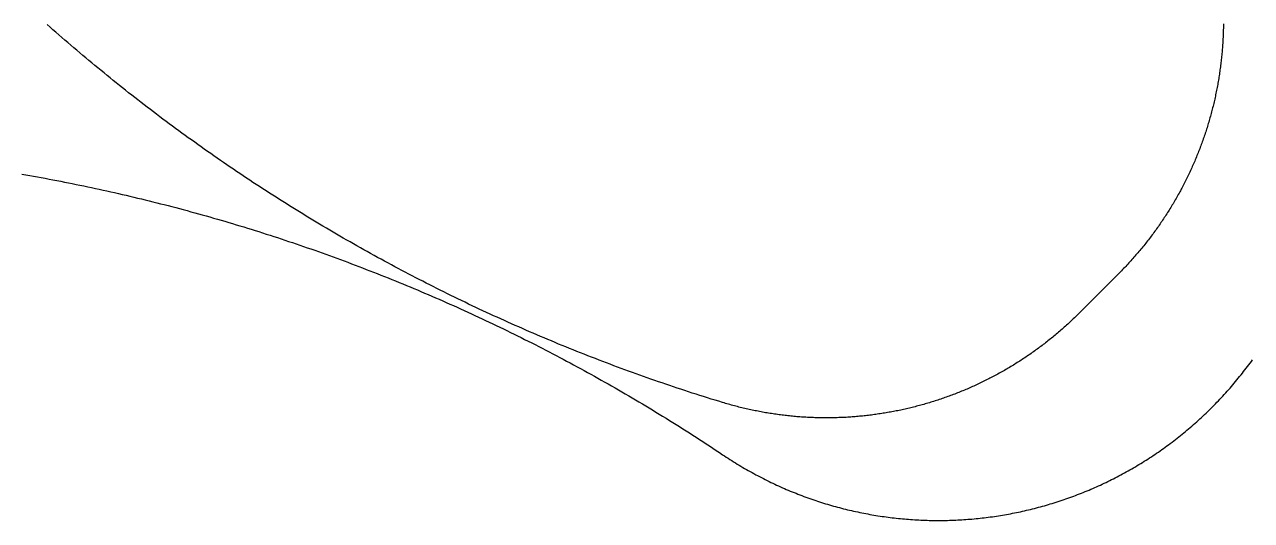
# Model space of a CAD drawing. Header units: millimetres. Extents: x 0 to 300, y 0 to 160.
# Drawn here: x 175.368 to 178.113, y 129.222 to 130.331 of the extents above; entities that cross this region are included whole.
import ezdxf

# ---------------------------------------------------------------- set-up
doc = ezdxf.new("R2010")
doc.units = ezdxf.units.MM
doc.header["$MEASUREMENT"] = 0
doc.layers.add('Layer 1', color=1, linetype='Continuous', true_color=0xff0000)

msp = doc.modelspace()

# ---------------------------------------------------------------- linework, layer by layer
at = {"layer": 'Layer 1'}
for points in [[(178.0499, 130.3325), (178.0499, 130.3291), (178.0498, 130.3258), (178.0498, 130.3225), (178.0497, 130.3191), (178.0496, 130.3158), (178.0495, 130.3125), (178.0494, 130.3091), (178.0492, 130.3058), (178.0491, 130.3025), (178.0489, 130.2992), (178.0488, 130.2958), (178.0486, 130.2925), (178.0484, 130.2892), (178.0481, 130.2859), (178.0479, 130.2825), (178.0477, 130.2792), (178.0474, 130.2759), (178.0471, 130.2726), (178.0468, 130.2693), (178.0465, 130.266), (178.0462, 130.2627), (178.0459, 130.2594), (178.0456, 130.256), (178.0452, 130.2527), (178.0448, 130.2494), (178.0445, 130.2461), (178.0441, 130.2428), (178.0437, 130.2395), (178.0432, 130.2362), (178.0428, 130.233), (178.0423, 130.2297), (178.0419, 130.2264), (178.0414, 130.2231), (178.0409, 130.2198), (178.0404, 130.2165), (178.0399, 130.2132), (178.0394, 130.21), (178.0388, 130.2067), (178.0383, 130.2034), (178.0377, 130.2002), (178.0371, 130.1969), (178.0365, 130.1936), (178.0359, 130.1904), (178.0353, 130.1871), (178.0346, 130.1839), (178.034, 130.1806), (178.0333, 130.1773), (178.0326, 130.1741), (178.0319, 130.1709), (178.0312, 130.1676), (178.0305, 130.1644), (178.0298, 130.1611), (178.029, 130.1579), (178.0283, 130.1547), (178.0275, 130.1515), (178.0267, 130.1482), (178.0259, 130.145), (178.0251, 130.1418), (178.0242, 130.1386), (178.0234, 130.1354), (178.0226, 130.1322), (178.0217, 130.129), (178.0208, 130.1258), (178.0199, 130.1226), (178.019, 130.1194), (178.0181, 130.1162), (178.0172, 130.113), (178.0162, 130.1098), (178.0152, 130.1067), (178.0143, 130.1035), (178.0133, 130.1003), (178.0123, 130.0972), (178.0113, 130.094), (178.0103, 130.0908), (178.0092, 130.0877), (178.0082, 130.0845), (178.0071, 130.0814), (178.006, 130.0783), (178.0049, 130.0751), (178.0038, 130.072), (178.0027, 130.0689), (178.0016, 130.0657), (178.0004, 130.0626), (177.9993, 130.0595), (177.9981, 130.0564), (177.9969, 130.0533), (177.9957, 130.0502), (177.9945, 130.0471), (177.9933, 130.044), (177.9921, 130.0409), (177.9908, 130.0378), (177.9896, 130.0348), (177.9883, 130.0317), (177.987, 130.0286), (177.9857, 130.0256), (177.9844, 130.0225), (177.9831, 130.0195), (177.9817, 130.0164), (177.9804, 130.0134), (177.979, 130.0103), (177.9776, 130.0073), (177.9762, 130.0043), (177.9748, 130.0012), (177.9734, 129.9982), (177.972, 129.9952), (177.9705, 129.9922), (177.9691, 129.9892), (177.9676, 129.9862), (177.9661, 129.9832), (177.9647, 129.9803), (177.9631, 129.9773), (177.9616, 129.9743), (177.9601, 129.9713), (177.9586, 129.9684), (177.957, 129.9654), (177.9554, 129.9625), (177.9539, 129.9595), (177.9523, 129.9566), (177.9507, 129.9537), (177.949, 129.9507), (177.9474, 129.9478), (177.9458, 129.9449), (177.9441, 129.942), (177.9424, 129.9391), (177.9407, 129.9362), (177.939, 129.9333), (177.9373, 129.9304), (177.9356, 129.9276), (177.9339, 129.9247), (177.9321, 129.9218), (177.9304, 129.919), (177.9286, 129.9161), (177.9268, 129.9133), (177.925, 129.9104), (177.9232, 129.9076), (177.9214, 129.9048), (177.9196, 129.902), (177.9177, 129.8992), (177.9159, 129.8964), (177.914, 129.8936), (177.9121, 129.8908), (177.9102, 129.888), (177.9083, 129.8852), (177.9064, 129.8825), (177.9045, 129.8797), (177.9025, 129.8769), (177.9006, 129.8742), (177.8986, 129.8715), (177.8966, 129.8687), (177.8946, 129.866), (177.8926, 129.8633), (177.8906, 129.8606), (177.8885, 129.8579), (177.8865, 129.8552), (177.8844, 129.8525), (177.8824, 129.8498), (177.8803, 129.8471), (177.8782, 129.8445), (177.8761, 129.8418), (177.874, 129.8392), (177.8719, 129.8365), (177.8697, 129.8339), (177.8676, 129.8313), (177.8654, 129.8286), (177.8632, 129.826), (177.861, 129.8234), (177.8588, 129.8208), (177.8566, 129.8182), (177.8544, 129.8157), (177.8521, 129.8131), (177.8499, 129.8105), (177.8476, 129.808), (177.8453, 129.8054), (177.8431, 129.8029), (177.8408, 129.8004), (177.8384, 129.7978), (177.8361, 129.7953), (177.8338, 129.7928), (177.8314, 129.7903), (177.8291, 129.7878), (177.8267, 129.7854), (177.8243, 129.7829), (177.8219, 129.7804), (177.8195, 129.778), (177.8191, 129.7776), (177.8188, 129.7772), (177.8184, 129.7769), (177.818, 129.7765), (177.8177, 129.7761), (177.8173, 129.7757), (177.8169, 129.7754), (177.8165, 129.775), (177.8162, 129.7746), (177.8158, 129.7742), (177.8154, 129.7739), (177.8151, 129.7735), (177.8147, 129.7731), (177.8143, 129.7727), (177.8139, 129.7723), (177.8136, 129.772), (177.8132, 129.7716), (177.8128, 129.7712), (177.8125, 129.7708), (177.8121, 129.7705), (177.8117, 129.7701), (177.8113, 129.7697), (177.811, 129.7693), (177.8106, 129.769), (177.8102, 129.7686), (177.8099, 129.7682), (177.8095, 129.7678), (177.8091, 129.7675), (177.8087, 129.7671), (177.8084, 129.7667), (177.808, 129.7663), (177.8076, 129.766), (177.8073, 129.7656), (177.8069, 129.7652), (177.8065, 129.7648), (177.8061, 129.7645), (177.8058, 129.7641), (177.8054, 129.7637), (177.805, 129.7633), (177.8047, 129.763), (177.8043, 129.7626), (177.8039, 129.7622), (177.8035, 129.7618), (177.8032, 129.7615), (177.8028, 129.7611), (177.8024, 129.7607), (177.8021, 129.7603), (177.8017, 129.76), (177.8013, 129.7596), (177.8009, 129.7592), (177.8006, 129.7588), (177.8002, 129.7585), (177.7998, 129.7581), (177.7995, 129.7577), (177.7991, 129.7573), (177.7987, 129.757), (177.7983, 129.7566), (177.798, 129.7562), (177.7976, 129.7558), (177.7972, 129.7555), (177.7969, 129.7551), (177.7965, 129.7547), (177.7961, 129.7543), (177.7957, 129.754), (177.7954, 129.7536), (177.795, 129.7532), (177.7946, 129.7528), (177.7943, 129.7525), (177.7939, 129.7521), (177.7935, 129.7517), (177.7931, 129.7513), (177.7928, 129.751), (177.7924, 129.7506), (177.792, 129.7502), (177.7916, 129.7498), (177.7913, 129.7495), (177.7909, 129.7491), (177.7905, 129.7487), (177.7902, 129.7483), (177.7898, 129.748), (177.7894, 129.7476), (177.789, 129.7472), (177.7887, 129.7469), (177.7883, 129.7465), (177.7879, 129.7461), (177.7876, 129.7457), (177.7872, 129.7454), (177.7868, 129.745), (177.7864, 129.7446), (177.7861, 129.7442), (177.7857, 129.7439), (177.7853, 129.7435), (177.785, 129.7431), (177.7846, 129.7427), (177.7842, 129.7424), (177.7838, 129.742), (177.7835, 129.7416), (177.7831, 129.7412), (177.7827, 129.7409), (177.7823, 129.7405), (177.782, 129.7401), (177.7816, 129.7397), (177.7812, 129.7394), (177.7809, 129.739), (177.7805, 129.7386), (177.7801, 129.7383), (177.7797, 129.7379), (177.7794, 129.7375), (177.779, 129.7371), (177.7786, 129.7368), (177.7782, 129.7364), (177.7779, 129.736), (177.7775, 129.7356), (177.7771, 129.7353), (177.7768, 129.7349), (177.7764, 129.7345), (177.776, 129.7341), (177.7756, 129.7338), (177.7753, 129.7334), (177.7749, 129.733), (177.7745, 129.7327), (177.7742, 129.7323), (177.7738, 129.7319), (177.7734, 129.7315), (177.773, 129.7312), (177.7727, 129.7308), (177.7723, 129.7304), (177.7719, 129.73), (177.7715, 129.7297), (177.7712, 129.7293), (177.7708, 129.7289), (177.7704, 129.7285), (177.7701, 129.7282), (177.7697, 129.7278), (177.7693, 129.7274), (177.7689, 129.7271), (177.7686, 129.7267), (177.7682, 129.7263), (177.7678, 129.7259), (177.7674, 129.7256), (177.7671, 129.7252), (177.7667, 129.7248), (177.7663, 129.7244), (177.7659, 129.7241), (177.7656, 129.7237), (177.7652, 129.7233), (177.7648, 129.723), (177.7645, 129.7226), (177.7641, 129.7222), (177.7637, 129.7218), (177.7633, 129.7215), (177.763, 129.7211), (177.7626, 129.7207), (177.7622, 129.7203), (177.7618, 129.72), (177.7615, 129.7196), (177.7611, 129.7192), (177.7607, 129.7189), (177.7604, 129.7185), (177.76, 129.7181), (177.7596, 129.7177), (177.7592, 129.7174), (177.7589, 129.717), (177.7585, 129.7166), (177.7581, 129.7163), (177.7577, 129.7159), (177.7574, 129.7155), (177.757, 129.7151), (177.7566, 129.7148), (177.7562, 129.7144), (177.7559, 129.714), (177.7555, 129.7136), (177.7551, 129.7133), (177.7548, 129.7129), (177.7544, 129.7125), (177.754, 129.7122), (177.7536, 129.7118), (177.7533, 129.7114), (177.7529, 129.711), (177.7525, 129.7107), (177.7521, 129.7103), (177.7518, 129.7099), (177.7514, 129.7096), (177.751, 129.7092), (177.7506, 129.7088), (177.7503, 129.7084), (177.7499, 129.7081), (177.7495, 129.7077), (177.7492, 129.7073), (177.7488, 129.7069), (177.7484, 129.7066), (177.748, 129.7062), (177.7477, 129.7058), (177.7473, 129.7055), (177.7469, 129.7051), (177.7465, 129.7047), (177.7462, 129.7043), (177.7458, 129.704), (177.7454, 129.7036), (177.745, 129.7032), (177.7447, 129.7029), (177.7443, 129.7025), (177.7439, 129.7021), (177.7435, 129.7017), (177.7432, 129.7014), (177.7428, 129.701), (177.7424, 129.7006), (177.7421, 129.7003), (177.7417, 129.6999), (177.7413, 129.6995), (177.7409, 129.6991), (177.7406, 129.6988), (177.7402, 129.6984), (177.7398, 129.698), (177.7394, 129.6977), (177.7391, 129.6973), (177.7387, 129.6969), (177.7383, 129.6965), (177.7379, 129.6962), (177.7376, 129.6958), (177.7372, 129.6954), (177.7368, 129.6951), (177.7364, 129.6947), (177.7361, 129.6943), (177.7357, 129.6939), (177.7353, 129.6936), (177.7349, 129.6932), (177.7346, 129.6928), (177.7342, 129.6925), (177.7338, 129.6921), (177.7335, 129.6917), (177.7331, 129.6913), (177.7327, 129.691), (177.7323, 129.6906), (177.732, 129.6902), (177.7316, 129.6899), (177.7312, 129.6895), (177.7308, 129.6891), (177.7305, 129.6887), (177.7301, 129.6884), (177.7297, 129.688), (177.7293, 129.6876), (177.729, 129.6873), (177.7286, 129.6869), (177.7282, 129.6865), (177.7278, 129.6861), (177.7275, 129.6858), (177.7271, 129.6854), (177.7267, 129.685), (177.7263, 129.6847), (177.726, 129.6843), (177.7256, 129.6839), (177.7252, 129.6835), (177.7248, 129.6832), (177.7245, 129.6828), (177.7241, 129.6824), (177.7216, 129.68), (177.7192, 129.6776), (177.7167, 129.6752), (177.7142, 129.6729), (177.7118, 129.6705), (177.7093, 129.6681), (177.7068, 129.6658), (177.7042, 129.6635), (177.7017, 129.6612), (177.6992, 129.6589), (177.6967, 129.6566), (177.6941, 129.6543), (177.6916, 129.652), (177.689, 129.6498), (177.6864, 129.6475), (177.6839, 129.6453), (177.6813, 129.6431), (177.6787, 129.6409), (177.6761, 129.6387), (177.6735, 129.6365), (177.6708, 129.6343), (177.6682, 129.6322), (177.6656, 129.63), (177.6629, 129.6279), (177.6603, 129.6258), (177.6576, 129.6237), (177.655, 129.6216), (177.6523, 129.6195), (177.6496, 129.6174), (177.6469, 129.6154), (177.6442, 129.6133), (177.6415, 129.6113), (177.6388, 129.6093), (177.6361, 129.6073), (177.6334, 129.6053), (177.6307, 129.6033), (177.6279, 129.6013), (177.6252, 129.5993), (177.6224, 129.5974), (177.6197, 129.5955), (177.6169, 129.5935), (177.6141, 129.5916), (177.6113, 129.5897), (177.6086, 129.5878), (177.6058, 129.586), (177.603, 129.5841), (177.6001, 129.5823), (177.5973, 129.5804), (177.5945, 129.5786), (177.5917, 129.5768), (177.5888, 129.575), (177.586, 129.5732), (177.5832, 129.5714), (177.5803, 129.5697), (177.5774, 129.5679), (177.5746, 129.5662), (177.5717, 129.5645), (177.5688, 129.5628), (177.5659, 129.5611), (177.563, 129.5594), (177.5601, 129.5577), (177.5572, 129.556), (177.5543, 129.5544), (177.5514, 129.5528), (177.5485, 129.5511), (177.5455, 129.5495), (177.5426, 129.5479), (177.5397, 129.5463), (177.5367, 129.5448), (177.5338, 129.5432), (177.5308, 129.5417), (177.5278, 129.5401), (177.5249, 129.5386), (177.5219, 129.5371), (177.5189, 129.5356), (177.5159, 129.5341), (177.5129, 129.5327), (177.5099, 129.5312), (177.5069, 129.5298), (177.5039, 129.5283), (177.5009, 129.5269), (177.4979, 129.5255), (177.4949, 129.5241), (177.4918, 129.5227), (177.4888, 129.5214), (177.4857, 129.52), (177.4827, 129.5187), (177.4796, 129.5173), (177.4766, 129.516), (177.4735, 129.5147), (177.4705, 129.5134), (177.4674, 129.5122), (177.4643, 129.5109), (177.4612, 129.5096), (177.4581, 129.5084), (177.4551, 129.5072), (177.452, 129.506), (177.4489, 129.5048), (177.4458, 129.5036), (177.4426, 129.5024), (177.4395, 129.5013), (177.4364, 129.5001), (177.4333, 129.499), (177.4302, 129.4979), (177.427, 129.4968), (177.4239, 129.4957), (177.4208, 129.4946), (177.4176, 129.4935), (177.4145, 129.4925), (177.4113, 129.4914), (177.4082, 129.4904), (177.405, 129.4894), (177.4018, 129.4884), (177.3987, 129.4874), (177.3955, 129.4864), (177.3923, 129.4854), (177.3891, 129.4845), (177.386, 129.4836), (177.3828, 129.4826), (177.3796, 129.4817), (177.3764, 129.4808), (177.3732, 129.4799), (177.37, 129.4791), (177.3668, 129.4782), (177.3636, 129.4774), (177.3604, 129.4765), (177.3571, 129.4757), (177.3539, 129.4749), (177.3507, 129.4741), (177.3475, 129.4734), (177.3443, 129.4726), (177.341, 129.4718), (177.3378, 129.4711), (177.3346, 129.4704), (177.3313, 129.4697), (177.3281, 129.469), (177.3248, 129.4683), (177.3216, 129.4676), (177.3183, 129.467), (177.3151, 129.4663), (177.3118, 129.4657), (177.3085, 129.4651), (177.3053, 129.4645), (177.302, 129.4639), (177.2987, 129.4633), (177.2955, 129.4628), (177.2922, 129.4622), (177.2889, 129.4617), (177.2856, 129.4612), (177.2824, 129.4606), (177.2791, 129.4602), (177.2758, 129.4597), (177.2725, 129.4592), (177.2692, 129.4588), (177.2659, 129.4583), (177.2626, 129.4579), (177.2593, 129.4575), (177.256, 129.4571), (177.2527, 129.4567), (177.2494, 129.4563), (177.2461, 129.456), (177.2428, 129.4556), (177.2395, 129.4553), (177.2362, 129.455), (177.2329, 129.4547), (177.2296, 129.4544), (177.2263, 129.4541), (177.2229, 129.4538), (177.2196, 129.4536), (177.2163, 129.4534), (177.213, 129.4531), (177.2097, 129.4529), (177.2063, 129.4527), (177.203, 129.4526), (177.1997, 129.4524), (177.1964, 129.4523), (177.193, 129.4521), (177.1897, 129.452), (177.1864, 129.4519), (177.183, 129.4518), (177.1797, 129.4517), (177.1764, 129.4516), (177.173, 129.4516), (177.1697, 129.4515), (177.1663, 129.4515), (177.163, 129.4515), (177.1597, 129.4515), (177.1563, 129.4515), (177.153, 129.4516), (177.1496, 129.4516), (177.1463, 129.4517), (177.143, 129.4517), (177.1396, 129.4518), (177.1363, 129.4519), (177.1329, 129.452), (177.1296, 129.4522), (177.1262, 129.4523), (177.1229, 129.4525), (177.1195, 129.4526), (177.1162, 129.4528), (177.1129, 129.453), (177.1095, 129.4532), (177.1062, 129.4534), (177.1028, 129.4537), (177.0995, 129.4539), (177.0961, 129.4542), (177.0928, 129.4545), (177.0894, 129.4548), (177.0861, 129.4551), (177.0827, 129.4554), (177.0794, 129.4558), (177.076, 129.4561), (177.0727, 129.4565), (177.0694, 129.4569), (177.066, 129.4573), (177.0627, 129.4577), (177.0593, 129.4581), (177.056, 129.4585), (177.0526, 129.459), (177.0493, 129.4595), (177.0459, 129.4599), (177.0426, 129.4604), (177.0393, 129.461), (177.0359, 129.4615), (177.0326, 129.462), (177.0293, 129.4626), (177.0259, 129.4631), (177.0226, 129.4637), (177.0192, 129.4643), (177.0159, 129.4649), (177.0126, 129.4656), (177.0092, 129.4662), (177.0059, 129.4669), (177.0026, 129.4675), (176.9993, 129.4682), (176.9959, 129.4689), (176.9926, 129.4696), (176.9893, 129.4704), (176.986, 129.4711), (176.9826, 129.4718), (176.9793, 129.4726), (176.976, 129.4734), (176.9727, 129.4742), (176.9694, 129.475), (176.9661, 129.4758), (176.9628, 129.4767), (176.9594, 129.4776), (176.9561, 129.4784), (176.9528, 129.4793), (176.9495, 129.4802), (176.9462, 129.4811), (176.9429, 129.4821), (176.9396, 129.483), (176.9363, 129.484), (176.933, 129.4849), (176.9297, 129.4859), (176.9213, 129.4885), (176.9128, 129.4911), (176.9043, 129.4937), (176.8958, 129.4964), (176.8874, 129.499), (176.8789, 129.5017), (176.8705, 129.5044), (176.862, 129.5071), (176.8536, 129.5098), (176.8452, 129.5126), (176.8367, 129.5154), (176.8283, 129.5181), (176.8199, 129.5209), (176.8115, 129.5238), (176.8031, 129.5266), (176.7948, 129.5295), (176.7864, 129.5323), (176.778, 129.5352), (176.7696, 129.5381), (176.7613, 129.5411), (176.753, 129.544), (176.7446, 129.547), (176.7363, 129.55), (176.728, 129.553), (176.7196, 129.556), (176.7113, 129.559), (176.703, 129.5621), (176.6947, 129.5651), (176.6865, 129.5682), (176.6782, 129.5713), (176.6699, 129.5744), (176.6617, 129.5776), (176.6534, 129.5807), (176.6452, 129.5839), (176.6369, 129.5871), (176.6287, 129.5903), (176.6205, 129.5936), (176.6122, 129.5968), (176.604, 129.6001), (176.5958, 129.6033), (176.5877, 129.6066), (176.5795, 129.61), (176.5713, 129.6133), (176.5631, 129.6166), (176.555, 129.62), (176.5468, 129.6234), (176.5387, 129.6268), (176.5306, 129.6302), (176.5224, 129.6337), (176.5143, 129.6371), (176.5062, 129.6406), (176.4981, 129.6441), (176.49, 129.6476), (176.4819, 129.6511), (176.4739, 129.6547), (176.4658, 129.6582), (176.4577, 129.6618), (176.4497, 129.6654), (176.4416, 129.669), (176.4336, 129.6726), (176.4256, 129.6763), (176.4176, 129.68), (176.4096, 129.6836), (176.4016, 129.6873), (176.3936, 129.691), (176.3856, 129.6948), (176.3776, 129.6985), (176.3697, 129.7023), (176.3617, 129.7061), (176.3538, 129.7099), (176.3458, 129.7137), (176.3379, 129.7175), (176.33, 129.7214), (176.3221, 129.7253), (176.3142, 129.7291), (176.3063, 129.733), (176.2984, 129.737), (176.2905, 129.7409), (176.2826, 129.7449), (176.2748, 129.7488), (176.2669, 129.7528), (176.2591, 129.7568), (176.2513, 129.7608), (176.2435, 129.7649), (176.2356, 129.7689), (176.2278, 129.773), (176.2201, 129.7771), (176.2123, 129.7812), (176.2045, 129.7853), (176.1967, 129.7894), (176.189, 129.7936), (176.1812, 129.7978), (176.1735, 129.802), (176.1658, 129.8062), (176.1581, 129.8104), (176.1503, 129.8146), (176.1426, 129.8189), (176.135, 129.8232), (176.1273, 129.8274), (176.1196, 129.8317), (176.112, 129.8361), (176.1043, 129.8404), (176.0967, 129.8448), (176.089, 129.8491), (176.0814, 129.8535), (176.0738, 129.8579), (176.0662, 129.8623), (176.0586, 129.8668), (176.051, 129.8712), (176.0435, 129.8757), (176.0359, 129.8802), (176.0283, 129.8847), (176.0208, 129.8892), (176.0133, 129.8937), (176.0057, 129.8983), (175.9982, 129.9028), (175.9907, 129.9074), (175.9832, 129.912), (175.9758, 129.9166), (175.9683, 129.9213), (175.9608, 129.9259), (175.9534, 129.9306), (175.9459, 129.9353), (175.9385, 129.94), (175.9311, 129.9447), (175.9237, 129.9494), (175.9163, 129.9542), (175.9089, 129.9589), (175.9015, 129.9637), (175.8941, 129.9685), (175.8868, 129.9733), (175.8794, 129.9781), (175.8721, 129.983), (175.8647, 129.9878), (175.8574, 129.9927), (175.8501, 129.9976), (175.8428, 130.0025), (175.8355, 130.0074), (175.8283, 130.0123), (175.821, 130.0173), (175.8138, 130.0223), (175.8065, 130.0272), (175.7993, 130.0322), (175.7921, 130.0372), (175.7848, 130.0423), (175.7776, 130.0473), (175.7705, 130.0524), (175.7633, 130.0575), (175.7561, 130.0626), (175.749, 130.0677), (175.7418, 130.0728), (175.7347, 130.0779), (175.7276, 130.0831), (175.7204, 130.0883), (175.7133, 130.0935), (175.7062, 130.0987), (175.6992, 130.1039), (175.6921, 130.1091), (175.685, 130.1144), (175.678, 130.1196), (175.671, 130.1249), (175.6639, 130.1302), (175.6569, 130.1355), (175.6499, 130.1408), (175.6429, 130.1462), (175.636, 130.1515), (175.629, 130.1569), (175.622, 130.1623), (175.6151, 130.1677), (175.6082, 130.1731), (175.6012, 130.1786), (175.5943, 130.184), (175.5874, 130.1895), (175.5805, 130.195), (175.5737, 130.2005), (175.5668, 130.206), (175.56, 130.2115), (175.5531, 130.217), (175.5463, 130.2226), (175.5395, 130.2282), (175.5327, 130.2338), (175.5259, 130.2394), (175.5191, 130.245), (175.5123, 130.2506), (175.5056, 130.2563), (175.4988, 130.2619), (175.4921, 130.2676), (175.4854, 130.2733), (175.4787, 130.279), (175.472, 130.2847), (175.4653, 130.2905), (175.4586, 130.2962), (175.4519, 130.302), (175.4453, 130.3078), (175.4387, 130.3136), (175.432, 130.3194), (175.4254, 130.3252), (175.4188, 130.331)], [(175.3626, 129.9964), (175.3713, 129.9949), (175.38, 129.9933), (175.3887, 129.9918), (175.3973, 129.9902), (175.406, 129.9887), (175.4147, 129.9871), (175.4233, 129.9855), (175.432, 129.9838), (175.4406, 129.9822), (175.4493, 129.9805), (175.4579, 129.9788), (175.4666, 129.9771), (175.4752, 129.9754), (175.4838, 129.9736), (175.4924, 129.9718), (175.5011, 129.9701), (175.5097, 129.9682), (175.5183, 129.9664), (175.5269, 129.9646), (175.5355, 129.9627), (175.5441, 129.9608), (175.5527, 129.9589), (175.5613, 129.957), (175.5699, 129.9551), (175.5784, 129.9531), (175.587, 129.9512), (175.5956, 129.9492), (175.6042, 129.9472), (175.6127, 129.9451), (175.6213, 129.9431), (175.6298, 129.941), (175.6384, 129.939), (175.6469, 129.9369), (175.6554, 129.9347), (175.664, 129.9326), (175.6725, 129.9304), (175.681, 129.9283), (175.6895, 129.9261), (175.698, 129.9239), (175.7066, 129.9216), (175.7151, 129.9194), (175.7236, 129.9171), (175.732, 129.9148), (175.7405, 129.9125), (175.749, 129.9102), (175.7575, 129.9079), (175.766, 129.9055), (175.7744, 129.9031), (175.7829, 129.9007), (175.7913, 129.8983), (175.7998, 129.8959), (175.8082, 129.8934), (175.8167, 129.891), (175.8251, 129.8885), (175.8335, 129.886), (175.8419, 129.8834), (175.8503, 129.8809), (175.8588, 129.8783), (175.8672, 129.8758), (175.8756, 129.8732), (175.884, 129.8705), (175.8923, 129.8679), (175.9007, 129.8653), (175.9091, 129.8626), (175.9175, 129.8599), (175.9258, 129.8572), (175.9342, 129.8545), (175.9425, 129.8517), (175.9509, 129.849), (175.9592, 129.8462), (175.9676, 129.8434), (175.9759, 129.8406), (175.9842, 129.8377), (175.9925, 129.8349), (176.0008, 129.832), (176.0091, 129.8291), (176.0174, 129.8262), (176.0257, 129.8233), (176.034, 129.8204), (176.0423, 129.8174), (176.0506, 129.8144), (176.0588, 129.8114), (176.0671, 129.8084), (176.0753, 129.8054), (176.0836, 129.8023), (176.0918, 129.7993), (176.1, 129.7962), (176.1083, 129.7931), (176.1165, 129.7899), (176.1247, 129.7868), (176.1329, 129.7836), (176.1411, 129.7805), (176.1493, 129.7773), (176.1575, 129.7741), (176.1657, 129.7708), (176.1738, 129.7676), (176.182, 129.7643), (176.1902, 129.761), (176.1983, 129.7577), (176.2065, 129.7544), (176.2146, 129.7511), (176.2227, 129.7477), (176.2309, 129.7444), (176.239, 129.741), (176.2471, 129.7376), (176.2552, 129.7341), (176.2633, 129.7307), (176.2714, 129.7272), (176.2795, 129.7237), (176.2876, 129.7202), (176.2956, 129.7167), (176.3037, 129.7132), (176.3117, 129.7097), (176.3198, 129.7061), (176.3278, 129.7025), (176.3359, 129.6989), (176.3439, 129.6953), (176.3519, 129.6916), (176.3599, 129.688), (176.3679, 129.6843), (176.3759, 129.6806), (176.3839, 129.6769), (176.3919, 129.6732), (176.3998, 129.6694), (176.4078, 129.6657), (176.4158, 129.6619), (176.4237, 129.6581), (176.4317, 129.6543), (176.4396, 129.6504), (176.4475, 129.6466), (176.4554, 129.6427), (176.4633, 129.6388), (176.4712, 129.6349), (176.4791, 129.631), (176.487, 129.6271), (176.4949, 129.6231), (176.5028, 129.6192), (176.5106, 129.6152), (176.5185, 129.6112), (176.5263, 129.6071), (176.5342, 129.6031), (176.542, 129.599), (176.5498, 129.595), (176.5576, 129.5909), (176.5655, 129.5867), (176.5733, 129.5826), (176.581, 129.5785), (176.5888, 129.5743), (176.5966, 129.5701), (176.6044, 129.5659), (176.6121, 129.5617), (176.6199, 129.5575), (176.6276, 129.5532), (176.6353, 129.549), (176.6431, 129.5447), (176.6508, 129.5404), (176.6585, 129.536), (176.6662, 129.5317), (176.6739, 129.5274), (176.6815, 129.523), (176.6892, 129.5186), (176.6969, 129.5142), (176.7045, 129.5098), (176.7122, 129.5053), (176.7198, 129.5009), (176.7274, 129.4964), (176.735, 129.4919), (176.7427, 129.4874), (176.7503, 129.4829), (176.7578, 129.4783), (176.7654, 129.4737), (176.773, 129.4692), (176.7806, 129.4646), (176.7881, 129.46), (176.7957, 129.4553), (176.8032, 129.4507), (176.8107, 129.446), (176.8182, 129.4413), (176.8258, 129.4366), (176.8333, 129.4319), (176.8407, 129.4272), (176.8482, 129.4224), (176.8557, 129.4177), (176.8632, 129.4129), (176.8706, 129.4081), (176.8781, 129.4033), (176.8855, 129.3984), (176.8929, 129.3936), (176.9003, 129.3887), (176.9077, 129.3838), (176.9151, 129.3789), (176.9225, 129.374), (176.9299, 129.3691), (176.9339, 129.3664), (176.938, 129.3637), (176.942, 129.3611), (176.9461, 129.3585), (176.9502, 129.3559), (176.9542, 129.3533), (176.9583, 129.3508), (176.9624, 129.3483), (176.9666, 129.3458), (176.9707, 129.3433), (176.9748, 129.3409), (176.979, 129.3385), (176.9831, 129.3361), (176.9873, 129.3337), (176.9914, 129.3314), (176.9956, 129.3291), (176.9998, 129.3268), (177.004, 129.3245), (177.0082, 129.3223), (177.0124, 129.3201), (177.0166, 129.3179), (177.0209, 129.3157), (177.0251, 129.3136), (177.0294, 129.3115), (177.0336, 129.3094), (177.0379, 129.3073), (177.0422, 129.3053), (177.0464, 129.3033), (177.0507, 129.3013), (177.055, 129.2993), (177.0593, 129.2974), (177.0636, 129.2954), (177.068, 129.2936), (177.0723, 129.2917), (177.0766, 129.2899), (177.081, 129.288), (177.0853, 129.2863), (177.0897, 129.2845), (177.094, 129.2828), (177.0984, 129.281), (177.1028, 129.2794), (177.1071, 129.2777), (177.1115, 129.276), (177.1159, 129.2744), (177.1203, 129.2728), (177.1247, 129.2713), (177.1291, 129.2697), (177.1335, 129.2682), (177.138, 129.2667), (177.1424, 129.2653), (177.1468, 129.2638), (177.1513, 129.2624), (177.1557, 129.261), (177.1601, 129.2596), (177.1646, 129.2583), (177.1691, 129.257), (177.1735, 129.2557), (177.178, 129.2544), (177.1825, 129.2532), (177.1869, 129.252), (177.1914, 129.2508), (177.1959, 129.2496), (177.2004, 129.2484), (177.2049, 129.2473), (177.2094, 129.2462), (177.2139, 129.2452), (177.2184, 129.2441), (177.2229, 129.2431), (177.2274, 129.2421), (177.2319, 129.2411), (177.2365, 129.2402), (177.241, 129.2392), (177.2455, 129.2383), (177.2501, 129.2375), (177.2546, 129.2366), (177.2591, 129.2358), (177.2637, 129.235), (177.2682, 129.2342), (177.2728, 129.2335), (177.2773, 129.2327), (177.2819, 129.232), (177.2864, 129.2313), (177.291, 129.2307), (177.2955, 129.23), (177.3001, 129.2294), (177.3046, 129.2289), (177.3092, 129.2283), (177.3138, 129.2278), (177.3183, 129.2273), (177.3229, 129.2268), (177.3275, 129.2263), (177.3321, 129.2259), (177.3366, 129.2255), (177.3412, 129.2251), (177.3458, 129.2247), (177.3504, 129.2244), (177.3549, 129.2241), (177.3595, 129.2238), (177.3641, 129.2235), (177.3687, 129.2233), (177.3732, 129.223), (177.3778, 129.2228), (177.3824, 129.2227), (177.387, 129.2225), (177.3916, 129.2224), (177.3962, 129.2223), (177.4007, 129.2222), (177.4053, 129.2222), (177.4099, 129.2222), (177.4145, 129.2222), (177.4191, 129.2222), (177.4236, 129.2222), (177.4282, 129.2223), (177.4328, 129.2224), (177.4374, 129.2225), (177.4419, 129.2227), (177.4465, 129.2228), (177.4511, 129.223), (177.4557, 129.2232), (177.4602, 129.2235), (177.4648, 129.2237), (177.4694, 129.224), (177.4739, 129.2243), (177.4785, 129.2247), (177.4831, 129.225), (177.4876, 129.2254), (177.4922, 129.2258), (177.4967, 129.2263), (177.5013, 129.2267), (177.5058, 129.2272), (177.5104, 129.2277), (177.5149, 129.2282), (177.5195, 129.2288), (177.524, 129.2294), (177.5285, 129.23), (177.5331, 129.2306), (177.5376, 129.2312), (177.5421, 129.2319), (177.5467, 129.2326), (177.5512, 129.2333), (177.5557, 129.2341), (177.5602, 129.2348), (177.5647, 129.2356), (177.5692, 129.2364), (177.5737, 129.2373), (177.5782, 129.2381), (177.5827, 129.239), (177.5872, 129.2399), (177.5917, 129.2409), (177.5962, 129.2418), (177.6006, 129.2428), (177.6051, 129.2438), (177.6096, 129.2448), (177.614, 129.2459), (177.6185, 129.247), (177.6229, 129.2481), (177.6274, 129.2492), (177.6318, 129.2503), (177.6363, 129.2515), (177.6407, 129.2527), (177.6451, 129.2539), (177.6495, 129.2551), (177.654, 129.2564), (177.6584, 129.2577), (177.6628, 129.259), (177.6672, 129.2603), (177.6715, 129.2617), (177.6759, 129.2631), (177.6803, 129.2645), (177.6847, 129.2659), (177.689, 129.2674), (177.6934, 129.2689), (177.6977, 129.2704), (177.7021, 129.2719), (177.7064, 129.2734), (177.7108, 129.275), (177.7151, 129.2766), (177.7194, 129.2782), (177.7237, 129.2799), (177.728, 129.2815), (177.7323, 129.2832), (177.7366, 129.2849), (177.7409, 129.2867), (177.7451, 129.2884), (177.7494, 129.2902), (177.7536, 129.292), (177.7579, 129.2938), (177.7621, 129.2957), (177.7663, 129.2976), (177.7706, 129.2995), (177.7748, 129.3014), (177.779, 129.3033), (177.7832, 129.3053), (177.7874, 129.3073), (177.7915, 129.3093), (177.7957, 129.3113), (177.7999, 129.3134), (177.804, 129.3155), (177.8081, 129.3176), (177.8123, 129.3197), (177.8164, 129.3219), (177.8205, 129.3241), (177.8246, 129.3263), (177.8287, 129.3285), (177.8328, 129.3307), (177.8368, 129.333), (177.8409, 129.3353), (177.845, 129.3376), (177.849, 129.34), (177.853, 129.3423), (177.857, 129.3447), (177.8611, 129.3471), (177.865, 129.3495), (177.869, 129.352), (177.873, 129.3545), (177.877, 129.357), (177.8809, 129.3595), (177.8849, 129.3621), (177.8888, 129.3646), (177.8927, 129.3672), (177.8966, 129.3698), (177.9005, 129.3725), (177.9044, 129.3751), (177.9083, 129.3778), (177.9121, 129.3805), (177.916, 129.3833), (177.9198, 129.386), (177.9236, 129.3888), (177.9274, 129.3916), (177.9312, 129.3944), (177.935, 129.3973), (177.9388, 129.4002), (177.9426, 129.403), (177.9463, 129.406), (177.95, 129.4089), (177.9538, 129.4119), (177.9575, 129.4149), (177.9612, 129.4179), (177.9648, 129.4209), (177.9685, 129.4239), (177.9722, 129.427), (177.9758, 129.4301), (177.9794, 129.4332), (177.983, 129.4364), (177.9866, 129.4396), (177.9902, 129.4427), (177.9938, 129.446), (177.9974, 129.4492), (178.0009, 129.4525), (178.0044, 129.4557), (178.0079, 129.459), (178.0114, 129.4624), (178.0149, 129.4657), (178.0184, 129.4691), (178.0218, 129.4725), (178.0253, 129.4759), (178.0287, 129.4793), (178.0321, 129.4828), (178.0355, 129.4863), (178.0388, 129.4898), (178.0421, 129.4933), (178.0454, 129.4968), (178.0487, 129.5003), (178.052, 129.5038), (178.0552, 129.5074), (178.0584, 129.511), (178.0616, 129.5145), (178.0648, 129.5181), (178.0679, 129.5218), (178.0711, 129.5254), (178.0742, 129.529), (178.0772, 129.5327), (178.0803, 129.5363), (178.0833, 129.54), (178.0863, 129.5437), (178.0893, 129.5474), (178.0923, 129.5512), (178.0952, 129.5549), (178.0981, 129.5586), (178.101, 129.5624), (178.1039, 129.5662), (178.1068, 129.57), (178.1096, 129.5738), (178.1124, 129.5776), (178.1152, 129.5814)]]:
    msp.add_lwpolyline(points, dxfattribs=at)

doc.saveas('drawing.dxf')
